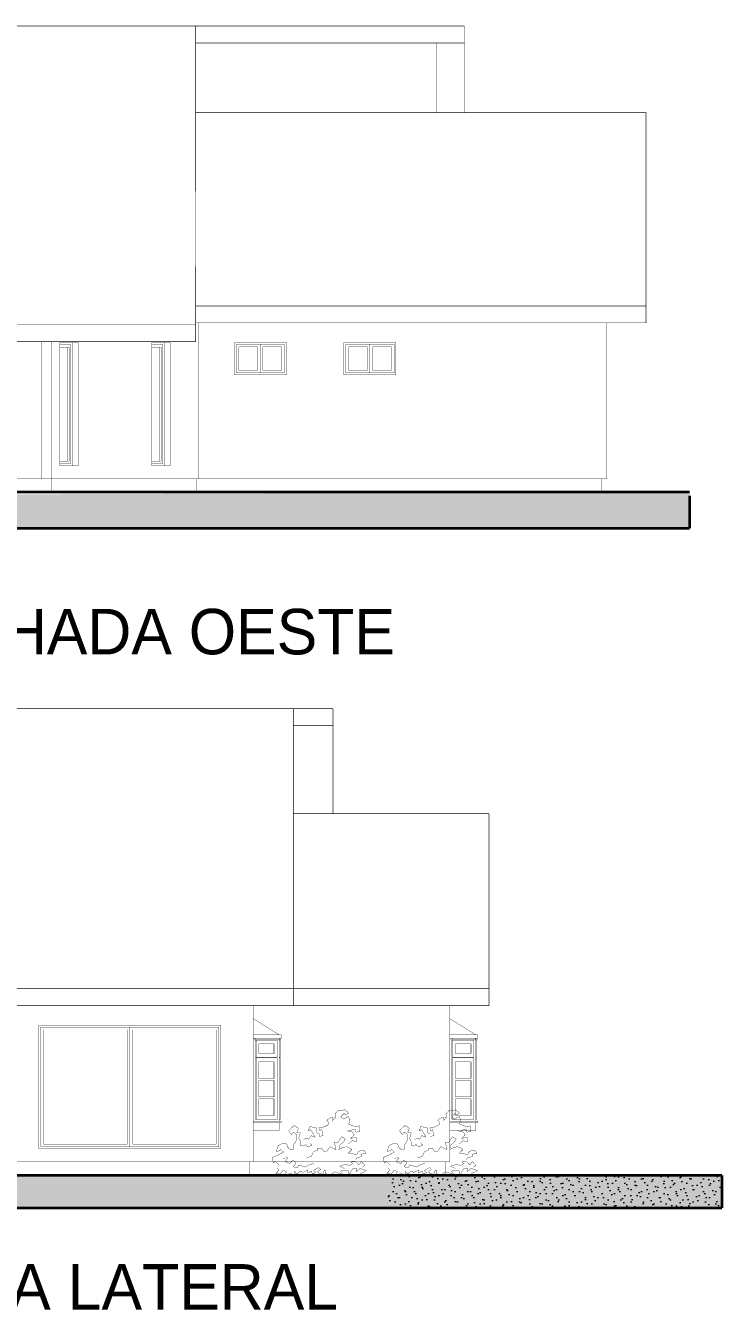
# Model space of a CAD drawing. Extents: x -27.1 to 14.4, y -13.6 to 27.5.
# Drawn here: x -17.68 to -6.95, y -13.56 to 6.2 of the extents above; entities that cross this region are included whole.
import ezdxf

# ---------------------------------------------------------------- set-up
doc = ezdxf.new("R2010")
doc.units = 0
doc.header["$MEASUREMENT"] = 0
for name, color, linetype, lineweight, plot in [('CLOSET', 7, 'Continuous', 0, False), ('CUBIERTAS', 7, 'Continuous', 0, False), ('MUROS_EXTERIORES', 7, 'Continuous', 0, False), ('TEXTO', 7, 'Continuous', 0, False), ('TRAMAS', 7, 'Continuous', 0, False)]:
    doc.layers.add(name, color=color, linetype=linetype, lineweight=lineweight, plot=plot)
pattern_1 = [(0, (0, 0), (0, 0.035), [0, -0.035])]
pattern_2 = [(45, (0, 0.3), (-0.0954594, 0.0954594), [0, -0.09, 0, -0.135]), (110, (0.3, 0.3), (-0.1268585, -0.0461727), [0, -0.066, 0, -0.114])]

# ---------------------------------------------------------------- blocks, each defined once
blk = doc.blocks.new('FILL_16')
at = {"layer": 'TRAMAS', "linetype": 'Continuous'}
h = blk.add_hatch(dxfattribs=at)
h.set_pattern_fill('25__', color=251, scale=0.0007, style=0)
h.set_pattern_definition(pattern_1)
h.paths.add_polyline_path([(-27.088, -11.982), (-27.088, -11.482), (-12.11, -11.482), (-12.11, -11.982)], flags=0)
blk = doc.blocks.new('FILL_17')
at = {"layer": 'TRAMAS', "linetype": 'Continuous'}
h = blk.add_hatch(dxfattribs=at)
h.set_pattern_fill('ALFOMBRA', color=251, scale=0.006, style=0)
h.set_pattern_definition(pattern_2)
h.paths.add_polyline_path([(-7.467, -0.971), (-7.467, -1.527), (-24.341, -1.527), (-24.341, -1.027)], flags=0)
blk = doc.blocks.new('FILL_37')
at = {"layer": 'TRAMAS', "linetype": 'Continuous'}
h = blk.add_hatch(dxfattribs=at)
h.set_pattern_fill('ALFOMBRA', color=251, scale=0.006, style=0)
h.set_pattern_definition(pattern_2)
h.paths.add_polyline_path([(-12.11, -11.482), (-12.11, -11.982), (-27.088, -11.982), (-27.088, -11.482)], flags=0)
blk = doc.blocks.new('FILL_38')
at = {"layer": 'TRAMAS', "linetype": 'Continuous'}
h = blk.add_hatch(dxfattribs=at)
h.set_pattern_fill('PAVIMENTO_MOSAICO_DE_PIEDRA', color=251, scale=0.1, style=0)
h.set_pattern_definition([(0, (0, 0), (0, 0.4), [0.1, -0.3]), (0, (0, 0.1), (0, 0.4), [0.1, -0.3]), (90, (0, 0), (-0.4, 0), [0.1, -0.3]), (90, (0.1, 0), (-0.4, 0), [0.1, -0.3]), (0, (0.2, 0.2), (0, 0.4), [0.1, -0.3]), (0, (0.2, 0.3), (0, 0.4), [0.1, -0.3]), (90, (0.2, 0.2), (-0.4, 0), [0.1, -0.3]), (90, (0.3, 0.2), (-0.4, 0), [0.1, -0.3]), (45, (0.1, 0.1), (-0.2, 0.2), [0.1414214, -0.1414214]), (-45, (0.1, 0), (0.2, 0.2), [0.1414214, -0.1414214])])
h.paths.add_polyline_path([(-21.947, -11.982), (-21.947, -11.482), (-6.969, -11.482), (-6.969, -11.982)], flags=0)
blk = doc.blocks.new('FILL_39')
at = {"layer": 'TRAMAS', "linetype": 'Continuous'}
h = blk.add_hatch(dxfattribs=at)
h.set_pattern_fill('25__', color=251, scale=0.0007, style=0)
h.set_pattern_definition(pattern_1)
h.paths.add_polyline_path([(-12.11, -11.982), (-12.11, -11.482), (-6.969, -11.482), (-6.969, -11.982)], flags=0)
blk = doc.blocks.new('FILL_40')
at = {"layer": 'TRAMAS', "linetype": 'Continuous'}
h = blk.add_hatch(dxfattribs=at)
h.set_pattern_fill('25__', color=251, scale=0.0007, style=0)
h.set_pattern_definition(pattern_1)
h.paths.add_polyline_path([(-21.947, -11.982), (-21.947, -11.482), (-12.11, -11.482), (-12.11, -11.982)], flags=0)
blk = doc.blocks.new('FILL_41')
at = {"layer": 'TRAMAS', "linetype": 'Continuous'}
h = blk.add_hatch(dxfattribs=at)
h.set_pattern_fill('ALFOMBRA', color=251, scale=0.006, style=0)
h.set_pattern_definition(pattern_2)
h.paths.add_polyline_path([(-12.11, -11.482), (-12.11, -11.982), (-21.947, -11.982), (-21.947, -11.482)], flags=0)
blk = doc.blocks.new('FILL_42')
at = {"layer": 'TRAMAS', "linetype": 'Continuous'}
h = blk.add_hatch(dxfattribs=at)
h.set_pattern_fill('ALFOMBRA', color=251, scale=0.006, style=0)
h.set_pattern_definition(pattern_2)
h.paths.add_polyline_path([(-6.969, -11.482), (-6.969, -11.982), (-12.11, -11.982), (-12.11, -11.482)], flags=0)

msp = doc.modelspace()

# ---------------------------------------------------------------- linework, layer by layer
at = {"color": 0, "linetype": 'Continuous', "const_width": 0.005}
for points in [[(-12.777, -10.472), (-12.838, -10.488)], [(-12.713, -10.52), (-12.777, -10.472)], [(-11.071, -10.472), (-11.131, -10.488)], [(-11.006, -10.52), (-11.071, -10.472)], [(-12.983, -10.586), (-13.051, -10.632)], [(-13.051, -10.632), (-13.02, -10.667)], [(-13.02, -10.667), (-13.031, -10.705)], [(-12.961, -10.584), (-12.983, -10.586)], [(-12.917, -10.582), (-12.962, -10.64)], [(-12.962, -10.64), (-12.961, -10.584)], [(-12.882, -10.488), (-12.924, -10.537)], [(-12.924, -10.537), (-12.917, -10.604)], [(-12.838, -10.488), (-12.882, -10.488)], [(-12.837, -10.58), (-12.785, -10.53)], [(-12.789, -10.616), (-12.837, -10.58)], [(-12.716, -10.572), (-12.789, -10.616)], [(-12.785, -10.53), (-12.765, -10.552)], [(-12.765, -10.552), (-12.713, -10.52)], [(-12.697, -10.639), (-12.716, -10.572)], [(-12.714, -10.693), (-12.697, -10.639)], [(-11.276, -10.586), (-11.344, -10.632)], [(-11.344, -10.632), (-11.313, -10.667)], [(-11.313, -10.667), (-11.324, -10.705)], [(-11.254, -10.584), (-11.276, -10.586)], [(-11.21, -10.582), (-11.255, -10.64)], [(-11.255, -10.64), (-11.254, -10.584)], [(-11.175, -10.488), (-11.217, -10.537)], [(-11.217, -10.537), (-11.21, -10.604)], [(-11.131, -10.488), (-11.175, -10.488)], [(-11.13, -10.58), (-11.078, -10.53)], [(-11.083, -10.616), (-11.13, -10.58)], [(-11.009, -10.572), (-11.083, -10.616)], [(-11.078, -10.53), (-11.058, -10.552)], [(-11.058, -10.552), (-11.006, -10.52)], [(-10.991, -10.639), (-11.009, -10.572)], [(-11.007, -10.693), (-10.991, -10.639)], [(-13.551, -10.712), (-13.637, -10.792)], [(-13.637, -10.792), (-13.596, -10.854)], [(-13.596, -10.854), (-13.565, -10.817)], [(-13.565, -10.817), (-13.523, -10.844)], [(-13.488, -10.757), (-13.551, -10.712)], [(-13.523, -10.844), (-13.522, -10.95)], [(-13.512, -10.822), (-13.488, -10.757)], [(-13.457, -10.826), (-13.512, -10.822)], [(-13.483, -10.916), (-13.457, -10.826)], [(-13.311, -10.73), (-13.337, -10.797)], [(-13.337, -10.797), (-13.299, -10.777)], [(-13.296, -10.87), (-13.329, -10.925)], [(-13.215, -10.75), (-13.311, -10.73)], [(-13.299, -10.777), (-13.265, -10.832)], [(-13.229, -10.894), (-13.296, -10.87)], [(-13.265, -10.832), (-13.229, -10.894)], [(-13.202, -10.825), (-13.215, -10.75)], [(-13.164, -10.846), (-13.202, -10.825)], [(-13.095, -10.737), (-13.172, -10.749)], [(-13.172, -10.749), (-13.159, -10.795)], [(-13.164, -10.882), (-13.164, -10.846)], [(-13.107, -10.87), (-13.164, -10.882)], [(-13.159, -10.795), (-13.128, -10.777)], [(-13.128, -10.777), (-13.107, -10.87)], [(-13.031, -10.705), (-13.095, -10.737)], [(-12.734, -10.796), (-12.609, -10.772)], [(-12.655, -10.816), (-12.734, -10.796)], [(-12.629, -10.725), (-12.714, -10.693)], [(-12.682, -10.914), (-12.627, -10.853)], [(-12.627, -10.853), (-12.655, -10.816)], [(-12.548, -10.721), (-12.629, -10.725)], [(-12.609, -10.772), (-12.6, -10.817)], [(-12.6, -10.817), (-12.54, -10.805)], [(-12.54, -10.805), (-12.548, -10.721)], [(-11.844, -10.712), (-11.93, -10.792)], [(-11.93, -10.792), (-11.889, -10.854)], [(-11.889, -10.854), (-11.858, -10.817)], [(-11.858, -10.817), (-11.816, -10.844)], [(-11.781, -10.757), (-11.844, -10.712)], [(-11.816, -10.844), (-11.815, -10.95)], [(-11.805, -10.822), (-11.781, -10.757)], [(-11.75, -10.826), (-11.805, -10.822)], [(-11.776, -10.916), (-11.75, -10.826)], [(-11.604, -10.73), (-11.63, -10.797)], [(-11.63, -10.797), (-11.592, -10.777)], [(-11.589, -10.87), (-11.622, -10.925)], [(-11.508, -10.75), (-11.604, -10.73)], [(-11.592, -10.777), (-11.558, -10.832)], [(-11.522, -10.894), (-11.589, -10.87)], [(-11.558, -10.832), (-11.522, -10.894)], [(-11.495, -10.825), (-11.508, -10.75)], [(-11.457, -10.846), (-11.495, -10.825)], [(-11.388, -10.737), (-11.465, -10.749)], [(-11.465, -10.749), (-11.452, -10.795)], [(-11.457, -10.882), (-11.457, -10.846)], [(-11.4, -10.87), (-11.457, -10.882)], [(-11.452, -10.795), (-11.422, -10.777)], [(-11.422, -10.777), (-11.4, -10.87)], [(-11.324, -10.705), (-11.388, -10.737)], [(-11.027, -10.796), (-10.902, -10.772)], [(-10.948, -10.816), (-11.027, -10.796)], [(-10.922, -10.725), (-11.007, -10.693)], [(-10.975, -10.914), (-10.92, -10.853)], [(-10.92, -10.853), (-10.948, -10.816)], [(-10.841, -10.721), (-10.922, -10.725)], [(-10.902, -10.772), (-10.894, -10.817)], [(-10.894, -10.817), (-10.833, -10.805)], [(-10.833, -10.805), (-10.841, -10.721)], [(-13.795, -11.02), (-13.829, -11.107)], [(-13.763, -11.005), (-13.795, -11.02)], [(-13.709, -10.983), (-13.763, -11.005)], [(-13.664, -11.003), (-13.709, -10.983)], [(-13.653, -11.047), (-13.664, -11.003)], [(-13.62, -11.078), (-13.653, -11.047)], [(-13.522, -10.95), (-13.566, -11.023)], [(-13.566, -11.023), (-13.557, -11.077)], [(-13.462, -10.941), (-13.483, -10.916)], [(-13.46, -11.018), (-13.462, -10.941)], [(-13.406, -11.03), (-13.46, -11.018)], [(-13.36, -10.91), (-13.408, -10.928)], [(-13.385, -11.007), (-13.406, -11.03)], [(-13.341, -11.043), (-13.385, -11.007)], [(-13.329, -10.925), (-13.36, -10.91)], [(-13.276, -11.015), (-13.341, -11.043)], [(-13.312, -10.99), (-13.276, -11.015)], [(-13.129, -11.061), (-13.2, -11.067)], [(-13.2, -11.067), (-13.19, -11.093)], [(-13.097, -11.113), (-13.129, -11.061)], [(-13.003, -11.039), (-13.05, -11.111)], [(-12.907, -11.085), (-13.003, -11.039)], [(-12.876, -10.97), (-12.933, -10.972)], [(-12.933, -10.972), (-12.907, -11.085)], [(-12.822, -10.886), (-12.876, -10.97)], [(-12.865, -11.086), (-12.854, -11.015)], [(-12.798, -11.047), (-12.865, -11.086)], [(-12.854, -11.015), (-12.805, -10.98)], [(-12.764, -10.921), (-12.822, -10.886)], [(-12.805, -10.98), (-12.764, -10.921)], [(-12.743, -11.043), (-12.798, -11.047)], [(-12.711, -11.051), (-12.743, -11.043)], [(-12.72, -10.996), (-12.658, -10.946)], [(-12.661, -11.083), (-12.711, -11.051)], [(-12.63, -10.9), (-12.682, -10.914)], [(-12.658, -10.946), (-12.596, -10.966)], [(-12.588, -10.902), (-12.63, -10.9)], [(-12.596, -10.966), (-12.588, -10.902)], [(-12.088, -11.02), (-12.122, -11.107)], [(-12.056, -11.005), (-12.088, -11.02)], [(-12.002, -10.983), (-12.056, -11.005)], [(-11.957, -11.003), (-12.002, -10.983)], [(-11.946, -11.047), (-11.957, -11.003)], [(-11.913, -11.078), (-11.946, -11.047)], [(-11.815, -10.95), (-11.859, -11.023)], [(-11.859, -11.023), (-11.85, -11.077)], [(-11.755, -10.941), (-11.776, -10.916)], [(-11.753, -11.018), (-11.755, -10.941)], [(-11.699, -11.03), (-11.753, -11.018)], [(-11.653, -10.91), (-11.701, -10.928)], [(-11.678, -11.007), (-11.699, -11.03)], [(-11.634, -11.043), (-11.678, -11.007)], [(-11.622, -10.925), (-11.653, -10.91)], [(-11.57, -11.015), (-11.634, -11.043)], [(-11.605, -10.99), (-11.57, -11.015)], [(-11.422, -11.061), (-11.493, -11.067)], [(-11.493, -11.067), (-11.483, -11.093)], [(-11.39, -11.113), (-11.422, -11.061)], [(-11.296, -11.039), (-11.343, -11.111)], [(-11.2, -11.085), (-11.296, -11.039)], [(-11.17, -10.97), (-11.226, -10.972)], [(-11.226, -10.972), (-11.2, -11.085)], [(-11.115, -10.886), (-11.17, -10.97)], [(-11.158, -11.086), (-11.147, -11.015)], [(-11.091, -11.047), (-11.158, -11.086)], [(-11.147, -11.015), (-11.098, -10.98)], [(-11.057, -10.921), (-11.115, -10.886)], [(-11.098, -10.98), (-11.057, -10.921)], [(-11.036, -11.043), (-11.091, -11.047)], [(-11.004, -11.051), (-11.036, -11.043)], [(-11.013, -10.996), (-10.951, -10.946)], [(-10.954, -11.083), (-11.004, -11.051)], [(-10.923, -10.9), (-10.975, -10.914)], [(-10.951, -10.946), (-10.89, -10.966)], [(-10.881, -10.902), (-10.923, -10.9)], [(-10.89, -10.966), (-10.881, -10.902)], [(-13.815, -11.175), (-13.888, -11.204)], [(-13.888, -11.204), (-13.873, -11.29)], [(-13.829, -11.107), (-13.798, -11.113)], [(-13.715, -11.123), (-13.815, -11.175)], [(-13.798, -11.113), (-13.759, -11.083)], [(-13.759, -11.083), (-13.715, -11.123)], [(-13.719, -11.216), (-13.65, -11.212)], [(-13.65, -11.212), (-13.688, -11.27)], [(-13.557, -11.077), (-13.62, -11.078)], [(-13.619, -11.299), (-13.572, -11.245)], [(-13.572, -11.245), (-13.522, -11.288)], [(-13.285, -11.184), (-13.357, -11.212)], [(-13.256, -11.118), (-13.285, -11.184)], [(-13.19, -11.093), (-13.256, -11.118)], [(-13.05, -11.111), (-13.097, -11.113)], [(-12.718, -11.138), (-12.661, -11.083)], [(-12.589, -11.161), (-12.718, -11.138)], [(-12.608, -11.236), (-12.586, -11.21)], [(-12.56, -11.107), (-12.589, -11.161)], [(-12.586, -11.21), (-12.514, -11.19)], [(-12.472, -11.103), (-12.56, -11.107)], [(-12.522, -11.156), (-12.448, -11.143)], [(-12.514, -11.19), (-12.522, -11.156)], [(-12.448, -11.143), (-12.472, -11.103)], [(-12.108, -11.175), (-12.181, -11.204)], [(-12.181, -11.204), (-12.166, -11.29)], [(-12.122, -11.107), (-12.091, -11.113)], [(-12.008, -11.123), (-12.108, -11.175)], [(-12.091, -11.113), (-12.052, -11.083)], [(-12.052, -11.083), (-12.008, -11.123)], [(-12.012, -11.216), (-11.943, -11.212)], [(-11.943, -11.212), (-11.981, -11.27)], [(-11.85, -11.077), (-11.913, -11.078)], [(-11.913, -11.299), (-11.865, -11.245)], [(-11.865, -11.245), (-11.815, -11.288)], [(-11.578, -11.184), (-11.65, -11.212)], [(-11.549, -11.118), (-11.578, -11.184)], [(-11.483, -11.093), (-11.549, -11.118)], [(-11.343, -11.111), (-11.39, -11.113)], [(-11.011, -11.138), (-10.954, -11.083)], [(-10.882, -11.161), (-11.011, -11.138)], [(-10.902, -11.236), (-10.879, -11.21)], [(-10.853, -11.107), (-10.882, -11.161)], [(-10.879, -11.21), (-10.807, -11.19)], [(-10.765, -11.103), (-10.853, -11.107)], [(-10.815, -11.156), (-10.741, -11.143)], [(-10.807, -11.19), (-10.815, -11.156)], [(-10.741, -11.143), (-10.765, -11.103)], [(-13.873, -11.29), (-13.839, -11.268)], [(-13.839, -11.268), (-13.779, -11.328)], [(-13.79, -11.405), (-13.838, -11.456)], [(-13.838, -11.456), (-13.767, -11.461)], [(-13.81, -11.363), (-13.79, -11.405)], [(-13.767, -11.461), (-13.725, -11.405)], [(-13.725, -11.405), (-13.671, -11.419)], [(-13.688, -11.27), (-13.619, -11.299)], [(-13.671, -11.419), (-13.686, -11.46)], [(-13.686, -11.46), (-13.642, -11.465)], [(-13.642, -11.465), (-13.619, -11.443)], [(-13.619, -11.443), (-13.558, -11.482)], [(-13.522, -11.288), (-13.569, -11.349)], [(-13.569, -11.349), (-13.5, -11.365)], [(-13.558, -11.482), (-13.546, -11.417)], [(-13.546, -11.417), (-13.515, -11.462)], [(-13.515, -11.462), (-13.458, -11.415)], [(-13.5, -11.365), (-13.481, -11.32)], [(-13.481, -11.32), (-13.371, -11.353)], [(-13.458, -11.415), (-13.419, -11.435)], [(-13.419, -11.435), (-13.341, -11.397)], [(-13.371, -11.353), (-13.329, -11.322)], [(-13.341, -11.397), (-13.345, -11.447)], [(-13.345, -11.447), (-13.288, -11.415)], [(-13.329, -11.322), (-13.248, -11.296)], [(-13.288, -11.415), (-13.273, -11.461)], [(-13.273, -11.461), (-13.22, -11.437)], [(-13.256, -11.407), (-13.176, -11.361)], [(-13.22, -11.437), (-13.256, -11.407)], [(-13.147, -11.389), (-13.196, -11.429)], [(-13.196, -11.429), (-13.168, -11.453)], [(-13.176, -11.361), (-13.147, -11.389)], [(-13.168, -11.453), (-13.111, -11.463)], [(-13.111, -11.463), (-13.086, -11.397)], [(-13.086, -11.397), (-13.064, -11.409)], [(-13.064, -11.409), (-13.075, -11.453)], [(-13.075, -11.453), (-13.001, -11.478)], [(-13.001, -11.478), (-12.929, -11.425)], [(-12.929, -11.425), (-12.799, -11.471)], [(-12.85, -11.34), (-12.763, -11.311)], [(-12.777, -11.377), (-12.85, -11.34)], [(-12.838, -11.413), (-12.724, -11.405)], [(-12.799, -11.471), (-12.838, -11.413)], [(-12.763, -11.311), (-12.695, -11.333)], [(-12.724, -11.405), (-12.705, -11.469)], [(-12.705, -11.469), (-12.651, -11.378)], [(-12.695, -11.333), (-12.653, -11.3)], [(-12.675, -11.274), (-12.606, -11.27)], [(-12.653, -11.3), (-12.675, -11.274)], [(-12.651, -11.378), (-12.586, -11.376)], [(-12.606, -11.27), (-12.557, -11.321)], [(-12.599, -11.424), (-12.535, -11.374)], [(-12.586, -11.376), (-12.599, -11.424)], [(-12.557, -11.321), (-12.516, -11.268)], [(-12.438, -11.406), (-12.54, -11.461)], [(-12.535, -11.374), (-12.438, -11.406)], [(-12.516, -11.268), (-12.461, -11.33)], [(-12.461, -11.33), (-12.5, -11.352)], [(-12.166, -11.29), (-12.132, -11.268)], [(-12.132, -11.268), (-12.072, -11.328)], [(-12.083, -11.405), (-12.131, -11.456)], [(-12.131, -11.456), (-12.06, -11.461)], [(-12.103, -11.363), (-12.083, -11.405)], [(-12.06, -11.461), (-12.018, -11.405)], [(-12.018, -11.405), (-11.965, -11.419)], [(-11.981, -11.27), (-11.913, -11.299)], [(-11.965, -11.419), (-11.979, -11.46)], [(-11.979, -11.46), (-11.935, -11.465)], [(-11.935, -11.465), (-11.913, -11.443)], [(-11.913, -11.443), (-11.851, -11.482)], [(-11.815, -11.288), (-11.862, -11.349)], [(-11.862, -11.349), (-11.793, -11.365)], [(-11.851, -11.482), (-11.839, -11.417)], [(-11.839, -11.417), (-11.808, -11.462)], [(-11.808, -11.462), (-11.751, -11.415)], [(-11.793, -11.365), (-11.774, -11.32)], [(-11.774, -11.32), (-11.664, -11.353)], [(-11.751, -11.415), (-11.712, -11.435)], [(-11.712, -11.435), (-11.634, -11.397)], [(-11.664, -11.353), (-11.622, -11.322)], [(-11.634, -11.397), (-11.638, -11.447)], [(-11.638, -11.447), (-11.581, -11.415)], [(-11.622, -11.322), (-11.541, -11.296)], [(-11.581, -11.415), (-11.566, -11.461)], [(-11.566, -11.461), (-11.513, -11.437)], [(-11.549, -11.407), (-11.469, -11.361)], [(-11.513, -11.437), (-11.549, -11.407)], [(-11.441, -11.389), (-11.489, -11.429)], [(-11.489, -11.429), (-11.461, -11.453)], [(-11.469, -11.361), (-11.441, -11.389)], [(-11.461, -11.453), (-11.404, -11.463)], [(-11.404, -11.463), (-11.379, -11.397)], [(-11.379, -11.397), (-11.357, -11.409)], [(-11.357, -11.409), (-11.369, -11.453)], [(-11.369, -11.453), (-11.294, -11.478)], [(-11.294, -11.478), (-11.222, -11.425)], [(-11.222, -11.425), (-11.093, -11.471)], [(-11.143, -11.34), (-11.056, -11.311)], [(-11.071, -11.377), (-11.143, -11.34)], [(-11.131, -11.413), (-11.017, -11.405)], [(-11.093, -11.471), (-11.131, -11.413)], [(-11.056, -11.311), (-10.988, -11.333)], [(-11.017, -11.405), (-10.998, -11.469)], [(-10.998, -11.469), (-10.944, -11.378)], [(-10.988, -11.333), (-10.946, -11.3)], [(-10.968, -11.274), (-10.899, -11.27)], [(-10.946, -11.3), (-10.968, -11.274)], [(-10.944, -11.378), (-10.88, -11.376)], [(-10.899, -11.27), (-10.85, -11.321)], [(-10.892, -11.424), (-10.828, -11.374)], [(-10.88, -11.376), (-10.892, -11.424)], [(-10.85, -11.321), (-10.809, -11.268)], [(-10.731, -11.406), (-10.833, -11.461)], [(-10.828, -11.374), (-10.731, -11.406)], [(-10.809, -11.268), (-10.754, -11.33)], [(-10.754, -11.33), (-10.793, -11.352)]]:
    msp.add_lwpolyline(points, dxfattribs=at)
at = {"layer": 'CLOSET', "color": 7, "linetype": 'Continuous', "const_width": 0.005}
for points in [[(-17.279, -0.768), (-17.279, -0.971)], [(-15.058, -0.768), (-15.058, -0.971)], [(-8.827, -0.768), (-8.827, -0.971)], [(-14.243, -11.27), (-14.243, -11.47)], [(-11.217, -11.27), (-11.217, -11.47)]]:
    msp.add_lwpolyline(points, dxfattribs=at)
at = {"layer": 'CLOSET', "color": 5, "linetype": 'Continuous', "const_width": 0.04}
for points in [[(-7.467, -0.971), (-24.341, -0.971)], [(-7.467, -1.027), (-7.467, -1.527)], [(-7.467, -1.527), (-24.347, -1.527)], [(-6.969, -11.482), (-27.088, -11.482)], [(-6.969, -11.482), (-6.969, -11.982)], [(-6.969, -11.982), (-27.088, -11.982)]]:
    msp.add_lwpolyline(points, dxfattribs=at)
at = {"layer": 'CUBIERTAS', "color": 220, "linetype": 'Continuous', "const_width": 0.009}
for points in [[(-15.066, 6.198), (-20.172, 6.198)], [(-15.066, 6.198), (-10.932, 6.198)], [(-15.066, 5.937), (-15.066, 6.198)], [(-10.932, 5.937), (-10.932, 6.198)], [(-15.066, 5.937), (-10.932, 5.937)], [(-15.066, 3.657), (-15.066, 5.937)], [(-10.932, 5.937), (-10.932, 4.867)], [(-8.137, 4.867), (-15.066, 4.867)], [(-8.137, 4.867), (-8.137, 4.869)], [(-8.137, 1.893), (-8.137, 4.867)], [(-15.066, 1.602), (-15.066, 2.5)], [(-15.066, 1.893), (-8.137, 1.893)], [(-8.137, 1.632), (-8.137, 1.893)], [(-20.172, 1.602), (-15.066, 1.602)], [(-15.066, 1.632), (-8.137, 1.632)], [(-15.066, 1.341), (-15.066, 1.602)], [(-20.172, 1.341), (-15.066, 1.341)], [(-13.563, -4.303), (-22.194, -4.303)], [(-13.563, -8.609), (-13.563, -4.303)], [(-13.563, -4.303), (-12.954, -4.303)], [(-12.954, -4.564), (-12.954, -4.303)], [(-13.563, -4.564), (-12.954, -4.564)], [(-12.954, -4.564), (-12.954, -5.917)], [(-10.554, -5.917), (-13.563, -5.917)], [(-10.554, -5.923), (-10.554, -5.917)], [(-10.554, -8.609), (-10.554, -5.917)], [(-10.554, -6.185), (-10.554, -6.179)], [(-22.194, -8.609), (-13.563, -8.609)], [(-13.563, -8.609), (-10.554, -8.609)], [(-13.563, -8.87), (-13.563, -8.609)], [(-10.554, -8.87), (-10.554, -8.609)], [(-22.194, -8.87), (-13.563, -8.87)], [(-13.563, -8.87), (-10.554, -8.87)], [(-10.554, -8.87), (-11.157, -8.87)], [(-10.554, -8.87), (-10.554, -8.87)]]:
    msp.add_lwpolyline(points, dxfattribs=at)
at = {"layer": 'MUROS_EXTERIORES', "color": 7, "linetype": 'Continuous', "const_width": 0.005}
for points in [[(-11.566, 5.935), (-11.366, 5.935)], [(-11.366, 5.935), (-11.366, 4.867)], [(-15.066, 3.657), (-15.066, 3.573)], [(-15.066, 2.5), (-15.066, 3.573)], [(-15.024, -0.768), (-15.024, 1.632)], [(-8.742, -0.768), (-8.742, 1.632)], [(-17.433, -0.768), (-17.433, 1.341)], [(-17.292, -0.768), (-17.292, 1.341)], [(-17.158, 1.332), (-16.876, 1.332)], [(-17.158, -0.568), (-17.158, 1.332)], [(-17.158, 1.297), (-16.986, 1.297)], [(-17.014, 1.257), (-17.158, 1.257)], [(-17.032, 1.257), (-17.032, -0.493)], [(-17.014, -0.493), (-17.014, 1.257)], [(-16.986, 1.297), (-16.986, -0.533)], [(-16.961, 1.332), (-16.961, -0.568)], [(-16.876, 1.332), (-16.876, -0.568)], [(-15.744, 1.332), (-15.462, 1.332)], [(-15.744, -0.568), (-15.744, 1.332)], [(-15.572, 1.297), (-15.744, 1.297)], [(-15.744, 1.257), (-15.6, 1.257)], [(-15.618, -0.493), (-15.618, 1.257)], [(-15.6, 1.257), (-15.6, -0.493)], [(-15.572, -0.533), (-15.572, 1.297)], [(-15.547, -0.568), (-15.547, 1.332)], [(-15.462, 1.332), (-15.462, -0.568)], [(-14.472, 1.332), (-13.672, 1.332)], [(-14.472, 0.832), (-14.472, 1.332)], [(-14.442, 0.862), (-14.442, 1.302)], [(-14.442, 1.302), (-14.072, 1.302)], [(-14.112, 1.262), (-14.402, 1.262)], [(-14.402, 1.262), (-14.402, 0.902)], [(-14.112, 0.902), (-14.112, 1.262)], [(-14.072, 1.302), (-13.702, 1.302)], [(-14.072, 1.302), (-14.072, 0.862)], [(-13.742, 1.262), (-14.032, 1.262)], [(-14.032, 1.262), (-14.032, 0.902)], [(-13.742, 0.902), (-13.742, 1.262)], [(-13.702, 1.302), (-13.702, 0.862)], [(-13.672, 1.332), (-13.672, 0.832)], [(-12.786, 1.332), (-11.986, 1.332)], [(-12.786, 0.832), (-12.786, 1.332)], [(-12.386, 1.302), (-12.756, 1.302)], [(-12.756, 1.302), (-12.756, 0.862)], [(-12.716, 0.902), (-12.716, 1.262)], [(-12.716, 1.262), (-12.426, 1.262)], [(-12.426, 1.262), (-12.426, 0.902)], [(-12.016, 1.302), (-12.386, 1.302)], [(-12.386, 1.302), (-12.386, 0.862)], [(-12.346, 0.902), (-12.346, 1.262)], [(-12.346, 1.262), (-12.056, 1.262)], [(-12.056, 1.262), (-12.056, 0.902)], [(-12.016, 0.862), (-12.016, 1.302)], [(-11.986, 1.332), (-11.986, 0.832)], [(-13.672, 0.832), (-14.472, 0.832)], [(-14.072, 0.862), (-14.442, 0.862)], [(-14.402, 0.902), (-14.112, 0.902)], [(-13.702, 0.862), (-14.072, 0.862)], [(-14.032, 0.902), (-13.742, 0.902)], [(-11.986, 0.832), (-12.786, 0.832)], [(-12.756, 0.862), (-12.386, 0.862)], [(-12.426, 0.902), (-12.716, 0.902)], [(-12.386, 0.862), (-12.016, 0.862)], [(-12.056, 0.902), (-12.346, 0.902)], [(-17.158, -0.493), (-17.014, -0.493)], [(-16.986, -0.533), (-17.158, -0.533)], [(-16.876, -0.568), (-17.158, -0.568)], [(-15.6, -0.493), (-15.744, -0.493)], [(-15.744, -0.533), (-15.572, -0.533)], [(-15.462, -0.568), (-15.744, -0.568)], [(-19.563, -0.768), (-17.433, -0.768)], [(-17.433, -0.768), (-17.292, -0.768)], [(-17.292, -0.768), (-15.024, -0.768)], [(-15.024, -0.768), (-8.742, -0.768)], [(-14.182, -11.27), (-14.182, -8.87)], [(-11.157, -8.87), (-11.157, -11.27)], [(-13.782, -9.32), (-14.182, -9.07)], [(-10.757, -9.32), (-11.157, -9.07)], [(-17.479, -9.17), (-14.679, -9.17)], [(-17.479, -11.07), (-17.479, -9.17)], [(-16.079, -9.2), (-17.449, -9.2)], [(-17.449, -9.2), (-17.449, -11.04)], [(-17.409, -11), (-17.409, -9.24)], [(-17.409, -9.24), (-16.119, -9.24)], [(-16.119, -9.24), (-16.119, -11)], [(-14.709, -9.2), (-16.079, -9.2)], [(-16.079, -9.2), (-16.079, -11.04)], [(-16.039, -11), (-16.039, -9.24)], [(-16.039, -9.24), (-14.749, -9.24)], [(-14.749, -9.24), (-14.749, -11)], [(-14.709, -11.04), (-14.709, -9.2)], [(-14.679, -9.17), (-14.679, -11.07)], [(-13.752, -9.32), (-14.182, -9.32)], [(-13.752, -9.37), (-14.182, -9.37)], [(-14.164, -9.37), (-14.164, -9.39)], [(-14.146, -9.39), (-14.164, -9.39)], [(-14.139, -9.4), (-14.15, -9.4)], [(-14.15, -9.665), (-14.15, -9.4)], [(-14.146, -9.37), (-14.146, -9.39)], [(-14.146, -9.39), (-13.784, -9.39)], [(-13.813, -9.4), (-14.139, -9.4)], [(-14.139, -9.4), (-14.139, -9.665)], [(-14.097, -9.605), (-14.097, -9.46)], [(-14.097, -9.46), (-13.855, -9.46)], [(-13.866, -9.605), (-13.866, -9.46)], [(-13.855, -9.46), (-13.855, -9.605)], [(-13.813, -9.665), (-13.813, -9.4)], [(-13.784, -9.39), (-13.784, -9.37)], [(-13.782, -10.645), (-13.782, -9.37)], [(-13.757, -9.39), (-13.782, -9.39)], [(-13.767, -9.4), (-13.782, -9.4)], [(-13.767, -9.4), (-13.767, -9.665)], [(-13.767, -9.605), (-13.767, -9.46)], [(-13.767, -9.46), (-13.767, -9.605)], [(-13.757, -9.37), (-13.757, -9.39)], [(-13.752, -9.37), (-13.752, -9.32)], [(-10.727, -9.32), (-11.157, -9.32)], [(-10.727, -9.37), (-11.157, -9.37)], [(-11.14, -9.37), (-11.14, -9.39)], [(-11.122, -9.39), (-11.14, -9.39)], [(-11.115, -9.4), (-11.125, -9.4)], [(-11.125, -9.665), (-11.125, -9.4)], [(-11.122, -9.37), (-11.122, -9.39)], [(-11.122, -9.39), (-10.76, -9.39)], [(-10.788, -9.4), (-11.115, -9.4)], [(-11.115, -9.4), (-11.115, -9.665)], [(-11.072, -9.605), (-11.072, -9.46)], [(-11.072, -9.46), (-10.831, -9.46)], [(-10.841, -9.605), (-10.841, -9.46)], [(-10.831, -9.46), (-10.831, -9.605)], [(-10.788, -9.665), (-10.788, -9.4)], [(-10.76, -9.39), (-10.76, -9.37)], [(-10.757, -10.645), (-10.757, -9.37)], [(-10.757, -9.4), (-10.757, -9.39)], [(-10.732, -9.39), (-10.757, -9.39)], [(-10.742, -9.4), (-10.757, -9.4)], [(-10.742, -9.4), (-10.742, -9.665)], [(-10.732, -9.37), (-10.732, -9.39)], [(-10.727, -9.37), (-10.727, -9.32)], [(-14.139, -9.665), (-14.15, -9.665)], [(-14.139, -9.675), (-14.15, -9.675)], [(-14.15, -10.62), (-14.15, -9.675)], [(-14.139, -9.665), (-13.813, -9.665)], [(-13.813, -9.675), (-14.139, -9.675)], [(-14.139, -9.675), (-14.139, -10.62)], [(-13.855, -9.605), (-14.097, -9.605)], [(-13.813, -10.62), (-13.813, -9.675)], [(-13.767, -9.665), (-13.782, -9.665)], [(-13.767, -9.675), (-13.782, -9.675)], [(-13.767, -9.675), (-13.767, -10.62)], [(-11.115, -9.665), (-11.125, -9.665)], [(-11.115, -9.675), (-11.125, -9.675)], [(-11.125, -10.62), (-11.125, -9.675)], [(-11.115, -9.665), (-10.788, -9.665)], [(-10.788, -9.675), (-11.115, -9.675)], [(-11.115, -9.675), (-11.115, -10.62)], [(-10.831, -9.605), (-11.072, -9.605)], [(-10.788, -10.62), (-10.788, -9.675)], [(-10.757, -9.675), (-10.757, -9.665)], [(-10.742, -9.665), (-10.757, -9.665)], [(-10.742, -9.675), (-10.757, -9.675)], [(-10.742, -9.675), (-10.742, -10.62)], [(-14.097, -9.99), (-14.097, -9.735)], [(-14.097, -9.735), (-13.855, -9.735)], [(-13.866, -9.99), (-13.866, -9.735)], [(-13.855, -9.735), (-13.855, -9.99)], [(-13.767, -9.99), (-13.767, -9.735)], [(-13.767, -9.735), (-13.767, -9.99)], [(-11.072, -9.99), (-11.072, -9.735)], [(-11.072, -9.735), (-10.831, -9.735)], [(-10.841, -9.99), (-10.841, -9.735)], [(-10.831, -9.735), (-10.831, -9.99)], [(-13.855, -9.99), (-14.097, -9.99)], [(-14.097, -10.275), (-14.097, -10.02)], [(-14.097, -10.02), (-13.855, -10.02)], [(-13.866, -10.275), (-13.866, -10.02)], [(-13.855, -10.02), (-13.855, -10.275)], [(-13.767, -10.275), (-13.767, -10.02)], [(-13.767, -10.02), (-13.767, -10.275)], [(-10.831, -9.99), (-11.072, -9.99)], [(-11.072, -10.275), (-11.072, -10.02)], [(-11.072, -10.02), (-10.831, -10.02)], [(-10.841, -10.275), (-10.841, -10.02)], [(-10.831, -10.02), (-10.831, -10.275)], [(-13.855, -10.275), (-14.097, -10.275)], [(-10.831, -10.275), (-11.072, -10.275)], [(-14.097, -10.56), (-14.097, -10.305)], [(-14.097, -10.305), (-13.855, -10.305)], [(-13.866, -10.56), (-13.866, -10.305)], [(-13.855, -10.305), (-13.855, -10.56)], [(-13.767, -10.56), (-13.767, -10.305)], [(-13.767, -10.305), (-13.767, -10.56)], [(-11.072, -10.56), (-11.072, -10.305)], [(-11.072, -10.305), (-10.831, -10.305)], [(-10.841, -10.56), (-10.841, -10.305)], [(-10.831, -10.305), (-10.831, -10.56)], [(-13.752, -10.645), (-14.182, -10.645)], [(-13.782, -10.67), (-14.182, -10.67)], [(-14.139, -10.62), (-14.15, -10.62)], [(-14.139, -10.62), (-13.813, -10.62)], [(-13.855, -10.56), (-14.097, -10.56)], [(-13.767, -10.62), (-13.782, -10.62)], [(-13.752, -10.67), (-13.782, -10.67)], [(-13.782, -10.79), (-13.782, -10.67)], [(-13.752, -10.67), (-13.752, -10.645)], [(-10.727, -10.645), (-11.157, -10.645)], [(-10.757, -10.67), (-11.157, -10.67)], [(-11.115, -10.62), (-11.125, -10.62)], [(-11.115, -10.62), (-10.788, -10.62)], [(-10.831, -10.56), (-11.072, -10.56)], [(-10.757, -10.645), (-10.757, -10.62)], [(-10.742, -10.62), (-10.757, -10.62)], [(-10.727, -10.67), (-10.757, -10.67)], [(-10.757, -10.79), (-10.757, -10.67)], [(-10.727, -10.67), (-10.727, -10.645)], [(-13.782, -10.79), (-14.182, -10.79)], [(-10.757, -10.79), (-11.157, -10.79)], [(-17.449, -11.04), (-16.079, -11.04)], [(-16.119, -11), (-17.409, -11)], [(-16.079, -11.04), (-14.709, -11.04)], [(-14.749, -11), (-16.039, -11)], [(-14.679, -11.07), (-17.479, -11.07)], [(-21.76, -11.27), (-14.182, -11.27)], [(-14.182, -11.27), (-14.182, -11.27)], [(-11.157, -11.27), (-14.182, -11.27)], [(-11.157, -11.27), (-11.157, -11.27)]]:
    msp.add_lwpolyline(points, dxfattribs=at)

# ---------------------------------------------------------------- block references
at = {"layer": 'TRAMAS'}
for name in ['FILL_17', 'FILL_16', 'FILL_37', 'FILL_38', 'FILL_40', 'FILL_41', 'FILL_39', 'FILL_42']:
    msp.add_blockref(name, (0, 0), dxfattribs=at)

# ---------------------------------------------------------------- texts
at = {"layer": 'TEXTO', "linetype": 'Continuous', "lineweight": 0}
for s, p in [('FACHADA OESTE', (-19.906, -3.467)), ('FACHADA LATERAL', (-21.77, -13.547))]:
    msp.add_text(s, height=0.7, dxfattribs=at).set_placement(p)

doc.saveas('drawing.dxf')
